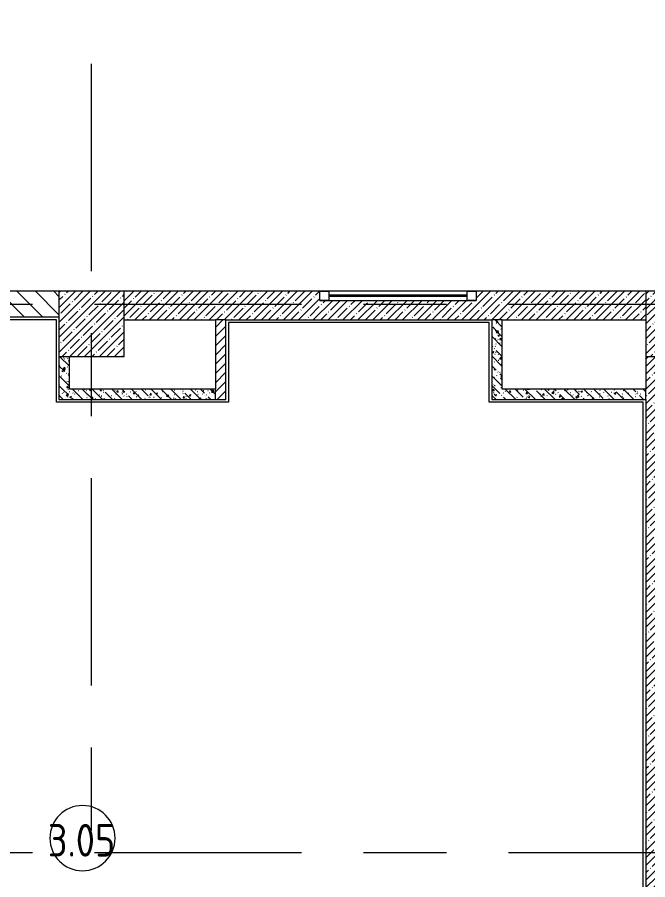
# Model space of a CAD drawing. Header units: millimetres. Extents: x 2623 to 216772, y -8553 to 29000.
# Drawn here: x 25205 to 30040, y 3391 to 9999 of the extents above; entities that cross this region are included whole.
import ezdxf

# ---------------------------------------------------------------- set-up
doc = ezdxf.new("R2010")
doc.units = ezdxf.units.MM
doc.linetypes.add('Осевая', pattern=[3175, 635, -476.25, 1587.5, -476.25])
for name, color, linetype, lineweight in [('A-AREA-IDEN', 7, 'Continuous', 9), ('A-GLAZ', 7, 'Continuous', 9), ('A-WALL-1', 7, 'Continuous', 13), ('I-WALL', 7, 'Continuous', 9), ('S-COLS', 7, 'Continuous', 9), ('Оси-2', 7, 'Осевая', 9)]:
    doc.layers.add(name, color=color, linetype=linetype, lineweight=lineweight)
doc.layers.add('A-FLOR-1', color=7, linetype='Continuous', lineweight=9, true_color=0xaaaaaa)
doc.layers.add('I-WALL-1', color=7, linetype='Continuous', lineweight=9, true_color=0x787878)
doc.styles.add('GOST Common_5', font='GOST_Common.ttf', dxfattribs={"width": 0.9, "height": 250})
pattern_1 = [(45, (-17385.51, 0), (-57.02463, 57.02463), []), (45, (-17328.49, 0), (-57.02463, 57.02463), [100.806, -20.161, 3.353, -16.808])]
pattern_2 = [(135, (-17385.51, 0), (-75.43415, -75.43415), [106.68, -17.78, 3.556, -17.78]), (135, (-17385.51, 75.39), (-75.43415, -75.43415), []), (50, (-17385.51, 0), (127.52922, -11.15758), [13.335, -146.685]), (355, (-17385.51, 0), (-24.66966, 133.74002), [10.668, -117.348]), (100.451, (-17374.89, -0.93), (102.85973, 122.58178), [11.333, -124.663]), (46.184, (-17385.51, 35.56), (189.75516, -29.43036), [20.002, -220.027]), (96.636, (-17369.7, 33.1), (166.1822, 173.1996), [17, -186.995]), (351.184, (-17385.51, 35.56), (166.1839, 173.1976), [16.002, -176.022]), (21, (-17367.73, 26.67), (106.13027, -71.58603), [13.335, -146.685]), (326, (-17367.73, 26.67), (43.26188, 128.93175), [10.668, -117.348]), (71.451, (-17358.89, 20.7), (149.39198, 57.34505), [11.333, -124.663]), (37.5, (-17385.513, 0), (2.16223, 59.188357), [3.353, -112.573, 3.353, -115.773, -117.792]), (37.5, (-17385.513, 0), (2.16223, 59.188357), [-235.052, 3.353, -114.44]), (7.5, (-17385.51, 0), (46.77386, 70.12615), [3.353, -64.567, 3.353, -109.906, -44.894]), (7.5, (-17385.51, 0), (46.77386, 70.12615), [-181.178, 3.353, -41.542]), (327.5, (-17425.16, 0), (94.91367, -4.010093), [3.353, -41.097, 3.353, -135.331, -184.023]), (327.5, (-17425.16, 0), (94.91367, -4.010093), [-183.134, 3.353, -180.67]), (317.5, (-17442.94, 0), (103.69057, 17.79882), [3.353, -54.432, 3.353, -88.748, -130.683]), (317.5, (-17442.94, 0), (103.69057, 17.79882), [-149.885, 3.353, -127.33])]

# ---------------------------------------------------------------- blocks, each defined once
blk = doc.blocks.new('BSC_Колонна _Прямоугольная - 500х500-V1-План монтажа стен и перегородок 3 этажа в осях 12-23')
at = {"layer": 'S-COLS'}
h = blk.add_hatch(dxfattribs=at)
h.set_pattern_fill('FP_5', color=256, style=0, pattern_type=2)
h.set_pattern_definition([(45, (-43160, -7650), (-57.02463, 57.02463), []), (45, (-43102.975, -7650), (-57.02463, 57.02463), [100.806, -20.161, 3.353, -16.808])])
h.paths.add_polyline_path([(-250, -250), (250, -250), (250, 250), (-250, 250)])
for p, q in [((250, 250), (-250, 250)), ((-250, 250), (-250, -250)), ((250, -250), (250, 250)), ((-250, -250), (250, -250))]:
    blk.add_line(p, q, dxfattribs=at)
blk = doc.blocks.new('BSC_Колонна _Прямоугольная - 500х500-V2-План монтажа стен и перегородок 3 этажа в осях 12-23')
at = {"layer": 'S-COLS'}
h = blk.add_hatch(dxfattribs=at)
h.set_pattern_fill('FP_6', color=256, style=0, pattern_type=2)
h.set_pattern_definition([(45, (-47660, -7650), (-57.02463, 57.02463), []), (45, (-47602.975, -7650), (-57.02463, 57.02463), [100.806, -20.161, 3.353, -16.808])])
h.paths.add_polyline_path([(-250, -250), (250, -250), (250, 250), (-250, 250)])
for p, q in [((250, 250), (-250, 250)), ((-250, 250), (-250, -250)), ((250, -250), (250, 250)), ((-250, -250), (250, -250))]:
    blk.add_line(p, q, dxfattribs=at)
blk = doc.blocks.new('120_Окно_СКБ_1Ст - 120_Окно_СКБ_1Ст 400х1200 EI30-24228621-План монтажа стен и перегородок 3 этажа в осях 12-23')
at = {"layer": 'A-GLAZ'}
for p, q in [((-600, 40), (-600, 110)), ((-600, 110), (-530, 110)), ((600, 110), (-600, 110)), ((-530, 110), (-530, 40)), ((530, 80), (-530, 80)), ((530, 70), (-530, 70)), ((530, 40), (530, 110)), ((530, 110), (600, 110)), ((600, 110), (600, 40)), ((-530, 40), (-600, 40)), ((-600, 40), (600, 40)), ((600, 40), (530, 40))]:
    blk.add_line(p, q, dxfattribs=at)
blk = doc.blocks.new('Марка_Помещения - Номер-25198446-План монтажа стен и перегородок 3 этажа в осях 12-23')
at = {"layer": 'A-AREA-IDEN'}
for start, end in [(360, 180), (180, 360)]:
    blk.add_arc((0, 0), 2.5, start, end, dxfattribs=at)

msp = doc.modelspace()

# ---------------------------------------------------------------- hatches: boundary and pattern name
at = {"layer": 'I-WALL'}
h = msp.add_hatch(dxfattribs=at)
h.set_pattern_fill('FP_24', color=256, style=0, pattern_type=2)
h.set_pattern_definition([(135, (-17385.51, 0), (-70.71068, -70.71068), [])])
h.paths.add_polyline_path([(25524.5, 7700), (25524.5, 7900), (24744.5, 7900), (24744.5, 7700)])
h.paths.add_polyline_path([(22244.5, 7700), (22244.5, 7900), (21654.5, 7900), (21654.5, 7700)])
h = msp.add_hatch(dxfattribs=at)
h.set_pattern_fill('FP_20', color=256, style=0, pattern_type=2)
h.set_pattern_definition(pattern_1)
h.paths.add_polyline_path([(30024.5, 7680), (30024.5, 7900), (28724.5, 7900), (28724.5, 7830), (27524.5, 7830), (27524.5, 7900), (26024.5, 7900), (26024.5, 7680), (29625.9, 7680)])
h = msp.add_hatch(dxfattribs=at)
h.set_pattern_fill('FP_40', color=256, style=0, pattern_type=2)
h.set_pattern_definition([(45, (-17385.513, 0), (-35.35534, 35.35534), [])])
h.paths.add_polyline_path([(26804.5, 7070), (26804.5, 7680), (26724.5, 7680), (26724.5, 7070)])
h = msp.add_hatch(dxfattribs=at)
h.set_pattern_fill('FP_20', color=256, style=0, pattern_type=2)
h.set_pattern_definition(pattern_1)
h.paths.add_polyline_path([(30235, 400), (30244.5, 400), (30244.5, 7400), (30024.5, 7400), (30024.5, 400)])
at = {"layer": 'I-WALL-1'}
h = msp.add_hatch(dxfattribs=at)
h.set_pattern_fill('FP_27', color=256, style=0, pattern_type=2)
h.set_pattern_definition(pattern_2)
h.paths.add_polyline_path([(28924.5, 7070), (28924.5, 7680), (28844.5, 7680), (28844.5, 7070)])
h = msp.add_hatch(dxfattribs=at)
h.set_pattern_fill('FP_27', color=256, style=0, pattern_type=2)
h.set_pattern_definition(pattern_2)
h.paths.add_polyline_path([(25604.5, 7150), (25604.5, 7400), (25524.5, 7400), (25524.5, 7150)])
h = msp.add_hatch(dxfattribs=at)
h.set_pattern_fill('FP_27', color=256, style=0, pattern_type=2)
h.set_pattern_definition(pattern_2)
h.paths.add_polyline_path([(26724.5, 7070), (26724.5, 7150), (25524.5, 7150), (25524.5, 7070), (26717.6, 7070)])
h = msp.add_hatch(dxfattribs=at)
h.set_pattern_fill('FP_27', color=256, style=0, pattern_type=2)
h.set_pattern_definition(pattern_2)
h.paths.add_polyline_path([(30024.5, 7070), (30024.5, 7150), (28924.5, 7150), (28924.5, 7070), (29625.9, 7070)])

# ---------------------------------------------------------------- linework, layer by layer
at = {"layer": 'A-FLOR-1'}
for p, q in [((25504.5, 7680), (24744.5, 7680)), ((25504.5, 7050), (25504.5, 7680)), ((28824.5, 7660), (26824.5, 7660)), ((26824.5, 7660), (26824.5, 7050)), ((28824.5, 7050), (28824.5, 7660)), ((26824.5, 7050), (25504.5, 7050)), ((30004.5, 7050), (28824.5, 7050)), ((30004.5, 140), (30004.5, 7050))]:
    msp.add_line(p, q, dxfattribs=at)
at = {"layer": 'A-WALL-1'}
for p, q in [((26804.5, 7680), (26724.5, 7680)), ((28924.5, 7680), (28844.5, 7680)), ((26724.5, 7070), (26724.5, 7150)), ((30024.5, 7070), (30024.5, 7150))]:
    msp.add_line(p, q, dxfattribs=at)
at = {"layer": 'I-WALL'}
for p, q in [((25524.5, 7900), (24744.5, 7900)), ((27524.5, 7900), (26024.5, 7900)), ((30024.5, 7900), (28724.5, 7900)), ((25524.5, 7700), (21654.5, 7700)), ((26024.5, 7680), (26724.5, 7680)), ((26724.5, 7680), (26724.5, 7150)), ((26804.5, 7070), (26804.5, 7680)), ((26804.5, 7680), (28844.5, 7680)), ((28844.5, 7680), (28844.5, 7070)), ((28924.5, 7150), (28924.5, 7680)), ((28924.5, 7680), (30024.5, 7680)), ((25524.5, 7400), (25524.5, 7070)), ((25604.5, 7150), (25604.5, 7400)), ((30024.5, 7400), (30024.5, 7150)), ((26724.5, 7150), (25604.5, 7150)), ((30024.5, 7150), (28924.5, 7150)), ((25524.5, 7070), (26804.5, 7070)), ((28844.5, 7070), (30024.5, 7070)), ((30024.5, 7070), (30024.5, 400))]:
    msp.add_line(p, q, dxfattribs=at)
at = {"layer": 'Оси-2'}
for p, q in [((25774.5, 593.7), (25774.5, 24850)), ((21511, 7800), (64864.5, 7800)), ((21511, 3600), (64864.5, 3600))]:
    msp.add_line(p, q, dxfattribs=at)

# ---------------------------------------------------------------- block references
at = {"layer": 'A-AREA-IDEN', "xscale": 99.99999999999993, "yscale": 99.99999999999993, "zscale": 99.99999999999993}
msp.add_blockref('Марка_Помещения - Номер-25198446-План монтажа стен и перегородок 3 этажа в осях 12-23', (25705, 3710.1), dxfattribs=at)
at = {"layer": 'A-GLAZ'}
msp.add_blockref('120_Окно_СКБ_1Ст - 120_Окно_СКБ_1Ст 400х1200 EI30-24228621-План монтажа стен и перегородок 3 этажа в осях 12-23', (28124.5, 7790), dxfattribs=at)
at = {"layer": 'S-COLS'}
for name, p in [('BSC_Колонна _Прямоугольная - 500х500-V1-План монтажа стен и перегородок 3 этажа в осях 12-23', (25774.5, 7650)), ('BSC_Колонна _Прямоугольная - 500х500-V2-План монтажа стен и перегородок 3 этажа в осях 12-23', (30274.5, 7650))]:
    msp.add_blockref(name, p, dxfattribs=at)

# ---------------------------------------------------------------- texts
at = {"layer": 'A-AREA-IDEN', "insert": (25439.3, 3818.7), "char_height": 250, "width": 663.797, "attachment_point": 1, "style": 'GOST Common_5'}
msp.add_mtext('3.05', dxfattribs=at)

doc.saveas('drawing.dxf')
